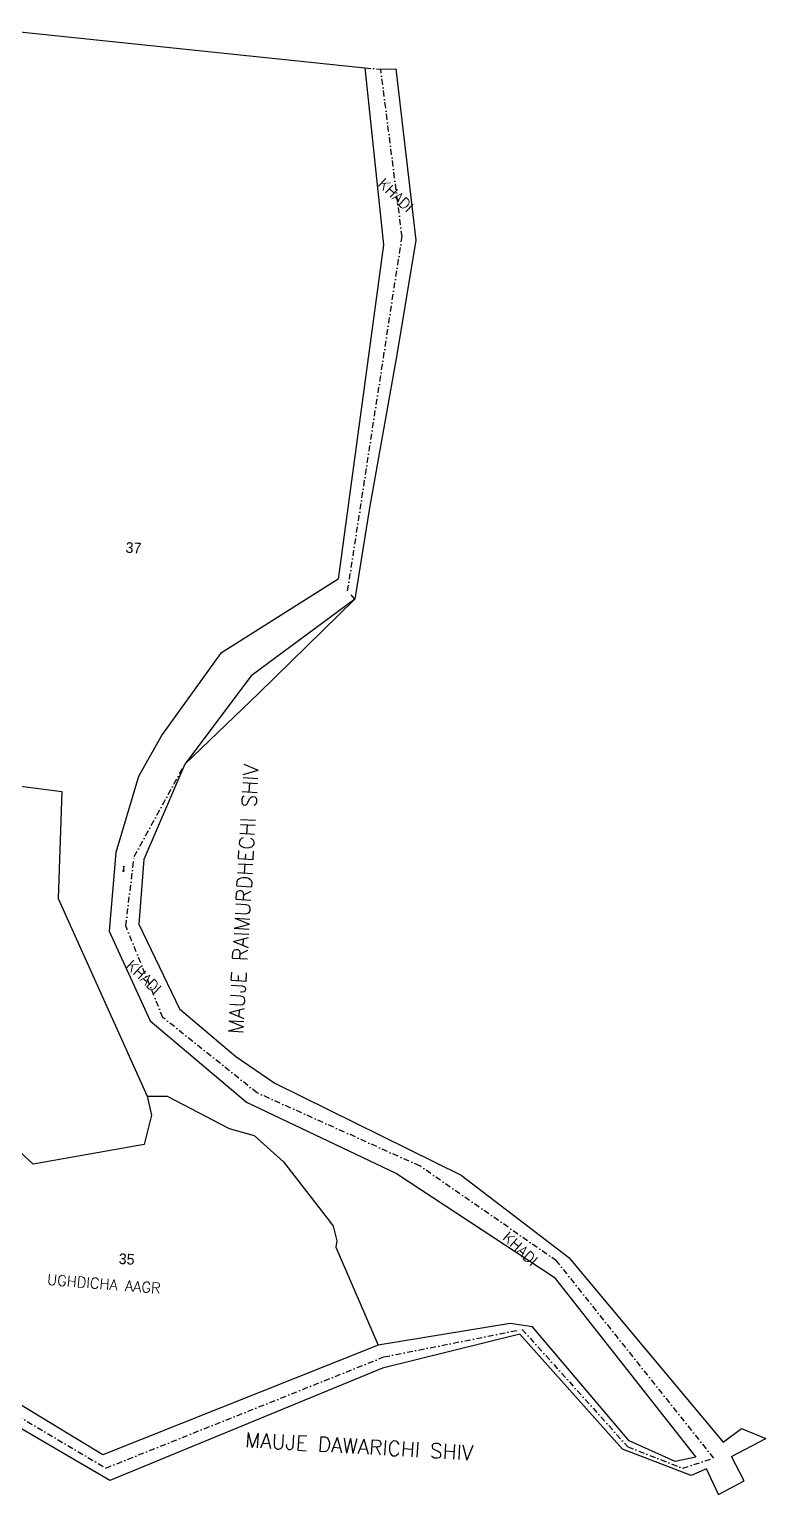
# Model space of a CAD drawing. Header units: metres. Extents: x 268242 to 270106, y 2134353 to 2135981.
# Drawn here: x 269474 to 270106, y 2134353 to 2135611 of the extents above; entities that cross this region are included whole.
import ezdxf

# ---------------------------------------------------------------- set-up
doc = ezdxf.new("R2010")
doc.units = ezdxf.units.M
doc.linetypes.add('DASHDOT', pattern=[1, 0.5, -0.25, 0, -0.25])
for name, color, linetype in [('OFF', 1, 'Continuous'), ('POLY_PARCEL', 6, 'Continuous'), ('POLY_WATER', 4, 'Continuous'), ('TEXT_MAPIN', 7, 'Continuous'), ('TEXT_MAPOUT', 7, 'Continuous'), ('TEXT_PARCEL', 7, 'Continuous'), ('V_BOUND_LINE', 7, 'Continuous'), ('V_BOUND_STREAM_LINE', 7, 'DASHDOT')]:
    doc.layers.add(name, color=color, linetype=linetype)
doc.styles.get("Standard").update_dxf_attribs({"font": 'simplex.shx'})
doc.styles.add('TEXT_MAP', font='')
doc.styles.get('TEXT_MAP').set_extended_font_data('Kruti Dev 050')

msp = doc.modelspace()

# ---------------------------------------------------------------- linework, layer by layer
for points in [[(269554.4, 2134888.8), (269553.9, 2134888.2)], [(269554.3, 2134888.4), (269553.9, 2134887.7)], [(269554.4, 2134889.3), (269554, 2134888.6)], [(269554.7, 2134892.6), (269554.2, 2134887.7)], [(269554.7, 2134892.6), (269554.3, 2134891.9)], [(269554.3, 2134888.4), (269554.6, 2134887.6)], [(269554.4, 2134889.3), (269554.7, 2134888.6)], [(269554.4, 2134888.8), (269554.6, 2134888.1)], [(269554.7, 2134892.6), (269555, 2134891.8)]]:
    msp.add_lwpolyline(points)
at = {"layer": 'OFF'}
for p, q in [((269775.3, 2135576.3), (269788.3, 2135576.6)), ((270084.9, 2134409.9), (270105.7, 2134401.5)), ((270065.3, 2134353.2), (270087.3, 2134365))]:
    msp.add_line(p, q, dxfattribs=at)
at = {"layer": 'POLY_PARCEL'}
for p, q in [((269402.4, 2134969.5), (269501.5, 2134956.6)), ((269501.5, 2134956.6), (269498.4, 2134864.7)), ((269498.4, 2134864.7), (269574.8, 2134695.2)), ((269574.8, 2134695.2), (269592, 2134695)), ((269574.8, 2134695.2), (269578.5, 2134678.9)), ((269592, 2134695), (269645.2, 2134667.3)), ((269578.5, 2134678.9), (269572.3, 2134653.8)), ((269645.2, 2134667.3), (269666.6, 2134661.3)), ((269666.6, 2134661.3), (269691.9, 2134638.8)), ((269476.9, 2134636.9), (269464.8, 2134648.2)), ((269572.3, 2134653.8), (269476.9, 2134636.9)), ((269691.9, 2134638.8), (269731.2, 2134587.9)), ((269731.2, 2134587.9), (269734.4, 2134583.7)), ((269734.4, 2134583.7), (269737.7, 2134570.9)), ((269737.7, 2134570.9), (269736.9, 2134565.5)), ((269736.9, 2134565.5), (269773.1, 2134481.4))]:
    msp.add_line(p, q, dxfattribs=at)
at = {"layer": 'POLY_WATER'}
for p, q in [((269761.7, 2135577.5), (269777.8, 2135425.5)), ((269788.3, 2135576.6), (269805.3, 2135429.5)), ((269777.8, 2135425.5), (269738.9, 2135138.8)), ((269805.3, 2135429.5), (269789.4, 2135332.9)), ((269789.4, 2135332.9), (269765.3, 2135198.2)), ((269765.3, 2135198.2), (269753.1, 2135121.6)), ((269738.9, 2135138.8), (269637.9, 2135074.9)), ((269753.1, 2135121.6), (269664.2, 2135055.8)), ((269637.9, 2135074.9), (269587.7, 2135005.6)), ((269664.2, 2135055.8), (269607.2, 2134980.1)), ((269587.7, 2135005.6), (269567.3, 2134969.3)), ((269607.2, 2134980.1), (269571.9, 2134898.2)), ((269567.3, 2134969.3), (269548, 2134904.1)), ((269548, 2134904.1), (269542.2, 2134836.7)), ((269571.9, 2134898.2), (269567.7, 2134842.8)), ((269542.2, 2134836.7), (269577.4, 2134759.8)), ((269567.7, 2134842.8), (269602.5, 2134770.1)), ((269577.4, 2134759.8), (269660, 2134690)), ((269602.5, 2134770.1), (269650.9, 2134729.2)), ((269650.9, 2134729.2), (269684.4, 2134706.4)), ((269684.4, 2134706.4), (269844.2, 2134627.3)), ((269660, 2134690), (269788.8, 2134628.9)), ((269788.8, 2134628.9), (269924.2, 2134539.8)), ((269844.2, 2134627.3), (269936.7, 2134556.7)), ((269936.7, 2134556.7), (270069.3, 2134398.2)), ((269924.2, 2134539.8), (270045.8, 2134385.5)), ((269536.7, 2134387.5), (269332.3, 2134511.2)), ((269886.3, 2134500.2), (269773.1, 2134481.4)), ((269905.6, 2134497.3), (269886.3, 2134500.2)), ((269988.6, 2134399.3), (269905.6, 2134497.3)), ((269894.7, 2134490.8), (269776.9, 2134461.7)), ((269982.7, 2134392.1), (269894.7, 2134490.8)), ((269773.1, 2134481.4), (269536.7, 2134387.5)), ((269776.9, 2134461.7), (269542.7, 2134365.4)), ((269542.7, 2134365.4), (269411, 2134442.1)), ((270069.3, 2134398.2), (270084.9, 2134409.9)), ((270027.9, 2134381.6), (269988.6, 2134399.3)), ((270076.3, 2134386), (270105.7, 2134401.5)), ((270041.8, 2134369.5), (269982.7, 2134392.1)), ((270045.8, 2134385.5), (270027.9, 2134381.6)), ((270087.3, 2134365), (270076.3, 2134386)), ((270054.8, 2134375.5), (270041.8, 2134369.5)), ((270065.3, 2134353.2), (270054.8, 2134375.5))]:
    msp.add_line(p, q, dxfattribs=at)
at = {"layer": 'V_BOUND_LINE'}
for p, q in [((269445.5, 2135610.6), (269761.7, 2135577.5)), ((269670.7, 2135040.8), (269753.1, 2135121.6)), ((269607.2, 2134980.1), (269670.7, 2135040.8))]:
    msp.add_line(p, q, dxfattribs=at)
at = {"layer": 'V_BOUND_STREAM_LINE', "ltscale": 10}
for p, q in [((269761.7, 2135577.5), (269775.3, 2135576.3)), ((269793.6, 2135432.8), (269775.3, 2135576.3)), ((269746.9, 2135128.8), (269793.6, 2135432.8)), ((269753.1, 2135121.6), (269746.9, 2135128.8)), ((269563.8, 2134900.9), (269607.2, 2134980.1)), ((269556.4, 2134841.3), (269563.8, 2134900.9)), ((269588.3, 2134762.7), (269556.4, 2134841.3)), ((269669.2, 2134698), (269588.3, 2134762.7)), ((269808.8, 2134635.3), (269669.2, 2134698)), ((269926.2, 2134553.8), (269808.8, 2134635.3)), ((270061.1, 2134384.6), (269926.2, 2134553.8)), ((269281, 2134529.7), (269539.3, 2134376)), ((269778.1, 2134471.4), (269896.7, 2134495)), ((269896.7, 2134495), (269987.3, 2134394.3)), ((269539.3, 2134376), (269778.1, 2134471.4)), ((269987.3, 2134394.3), (270034.5, 2134375.8)), ((270034.5, 2134375.8), (270061.1, 2134384.6))]:
    msp.add_line(p, q, dxfattribs=at)

# ---------------------------------------------------------------- texts
at = {"layer": 'TEXT_MAPIN'}
for s, height, rotation, p in [('KHADI', 9.15, 316.7836, (269772.3, 2135477)), ('KHADI', 9.15, 316.7836, (269556.1, 2134806.3)), ('KHADI', 9.15, 316.7836, (269879.1, 2134573)), ('UGHDICHA AAGR', 9.145, 355.5321, (269488.7, 2134533.3))]:
    msp.add_text(s, height=height, rotation=rotation, dxfattribs=at).set_placement(p)
at = {"layer": 'TEXT_MAPOUT'}
for s, rotation, p in [('MAUJE RAIMURDHECHI SHIV', 86.6786, (269657.1, 2134748.2)), ('MAUJE DAWARICHI SHIV', 356.6786, (269658.5, 2134394))]:
    msp.add_text(s, height=12.702, rotation=rotation, dxfattribs=at).set_placement(p)
at = {"layer": 'TEXT_PARCEL', "style": 'TEXT_MAP'}
for s, p in [('37', (269556.1, 2135161.5)), ('35', (269550.2, 2134551.2))]:
    msp.add_text(s, height=9.15, rotation=356.6786, dxfattribs=at).set_placement(p)

doc.saveas('drawing.dxf')
